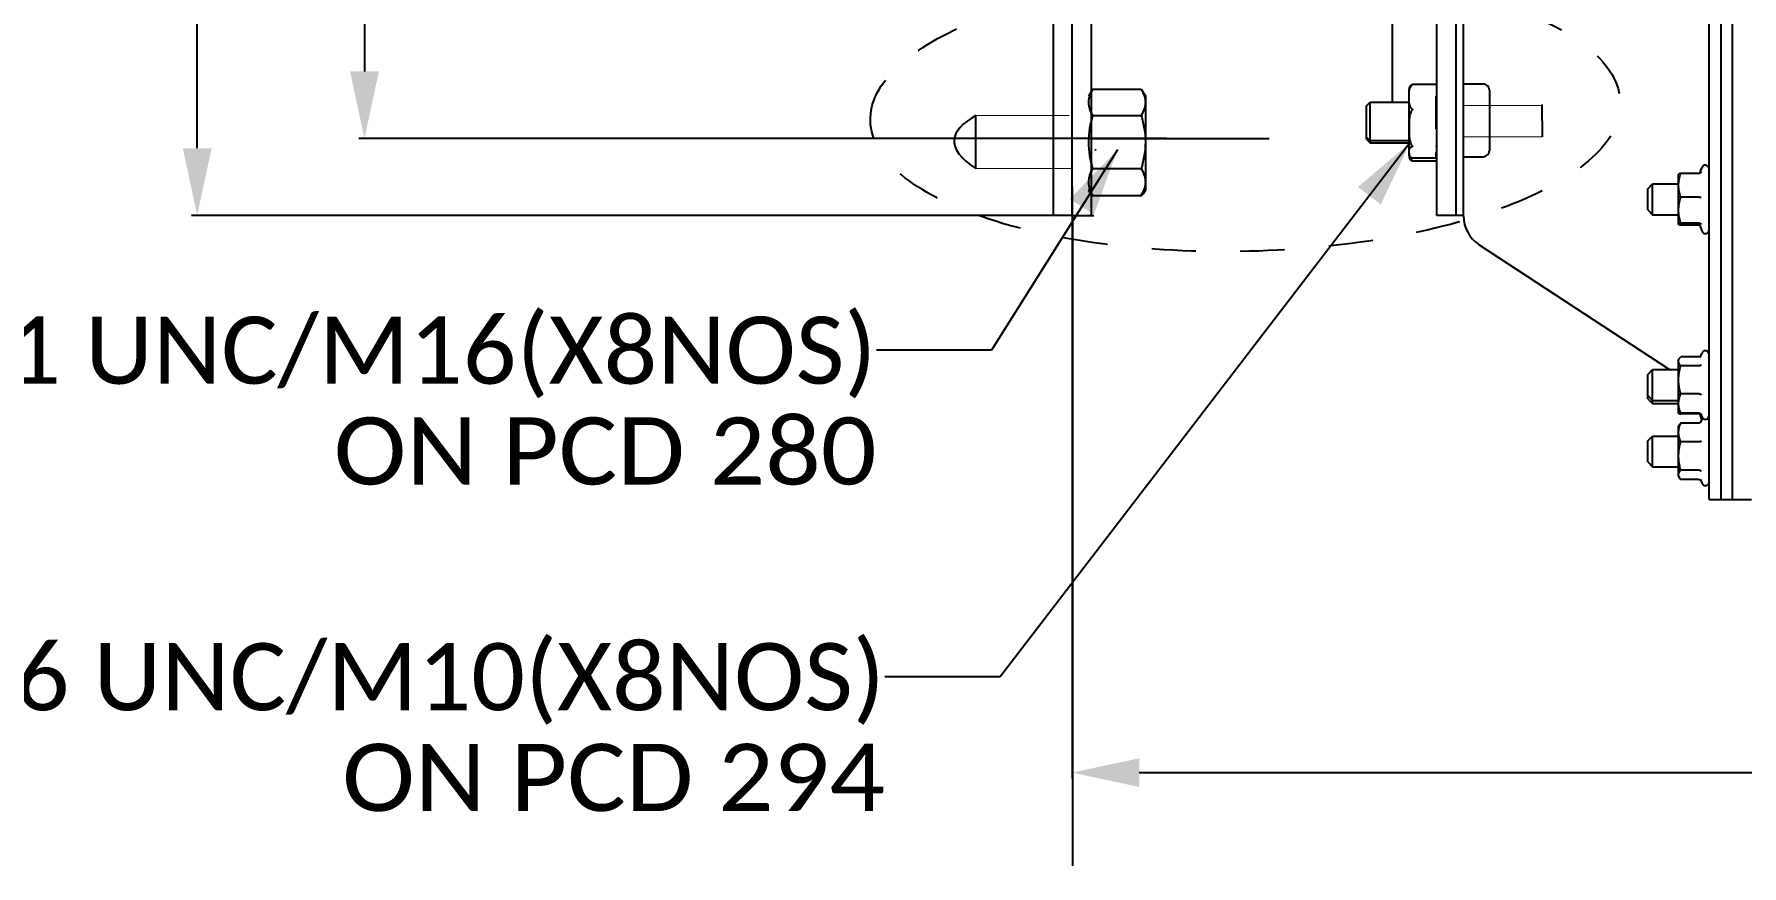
# Model space of a CAD drawing. Header units: millimetres. Extents: x 233 to 4124, y -943 to 2529.
# Drawn here: x 2786.3 to 3231.2, y 249.2 to 465.9 of the extents above; entities that cross this region are included whole.
import ezdxf
from ezdxf.enums import TextEntityAlignment as Align

# ---------------------------------------------------------------- set-up
doc = ezdxf.new("R2010")
doc.units = ezdxf.units.MM
doc.header["$LTSCALE"] = 115.5
doc.header["$PDMODE"] = 3
doc.header["$PDSIZE"] = 8
doc.linetypes.add('DASHED', pattern=[0.2, 0.1, -0.1])
doc.layers.get('0').update_dxf_attribs({"linetype": 'CONTINUOUS'})
doc.layers.get('Defpoints').update_dxf_attribs({"linetype": 'CONTINUOUS'})
doc.layers.add('00_BUW_DATUM', color=7, linetype='CONTINUOUS')
doc.styles.get("Standard").update_dxf_attribs({"font": 'calibri.ttf'})
doc.dimstyles.new('DIMSTYLE_1', dxfattribs={"dimtxt": 17.5, "dimasz": 17.5, "dimexe": 1.5, "dimexo": 1, "dimgap": 0.875, "dimtad": 1, "dimdec": 0, "dimdsep": 46, "dimtxsty": 'Standard', "dimblk": '_FILLED', "dimblk1": '_FILLED', "dimblk2": '_FILLED', "dimcen": 0.09, "dimazin": 2, "dimtp": 0.01, "dimtm": 0.01, "dimtfac": 1, "dimtdec": 0, "dimtofl": 0, "dimtmove": 0, "dimatfit": 3, "dimldrblk": '_FILLED', "dimfxl": 1, "dimtolj": 1, "dimarcsym": 0})
doc.dimstyles.new('DIMSTYLE_3', dxfattribs={"dimtxt": 17.5, "dimasz": 17.5, "dimexe": 1.5, "dimexo": 1, "dimgap": 0.875, "dimtad": 1, "dimdsep": 46, "dimtxsty": 'Standard', "dimblk": '_FILLED', "dimblk1": '_FILLED', "dimblk2": '_FILLED', "dimcen": 0.09, "dimazin": 2, "dimtp": 0.01, "dimtm": 0.01, "dimtfac": 1, "dimtofl": 0, "dimtmove": 0, "dimatfit": 3, "dimldrblk": '_FILLED', "dimfxl": 1, "dimtolj": 1, "dimarcsym": 0})
doc.dimstyles.get("Standard").update_dxf_attribs({"dimtxt": 17.5, "dimasz": 17.5, "dimexe": 1.5, "dimexo": 1, "dimtad": 1, "dimdsep": 46, "dimtxsty": 'Standard', "dimblk": '_FILLED', "dimblk1": '_FILLED', "dimblk2": '_FILLED', "dimcen": 0.09, "dimazin": 2, "dimtol": 1, "dimtp": 0.01, "dimtm": 0.01, "dimtfac": 1, "dimtofl": 0, "dimtmove": 0, "dimatfit": 3, "dimldrblk": '_FILLED', "dimfxl": 1, "dimtolj": 1, "dimarcsym": 0})

# ---------------------------------------------------------------- blocks, each defined once
blk = doc.blocks.new('_FILLED')
at = {"color": 0, "linetype": 'ByBlock'}
blk.add_solid([(0, 0), (-1, 0.214), (-1, -0.214)], dxfattribs=at)
blk = doc.blocks.new('*D183')
at = {"color": 0, "linetype": 'Continuous', "lineweight": -2}
for p, q in [((3056.71, 426.17), (3056.71, 271.97)), ((3469.21, 296.08), (3469.21, 271.97)), ((3074.21, 273.47), (3451.71, 273.47))]:
    blk.add_line(p, q, dxfattribs=at)
at = {"layer": 'Defpoints', "color": 0}
for p in [(3056.71, 427.17), (3469.21, 297.08), (3469.21, 273.47)]:
    blk.add_point(p, dxfattribs=at)
at = {"color": 0, "linetype": 'ByBlock', "lineweight": -2, "xscale": 17.5, "yscale": 17.5, "zscale": 17.5, "rotation": 180}
blk.add_blockref('_FILLED', (3056.71, 273.47), dxfattribs=at)
at = {"color": 0, "linetype": 'ByBlock', "lineweight": -2, "xscale": 17.5, "yscale": 17.5, "zscale": 17.5}
blk.add_blockref('_FILLED', (3469.21, 273.47), dxfattribs=at)
at = {"color": 0, "insert": (3262.33, 297.68), "char_height": 17.5, "attachment_point": 2, "line_spacing_factor": 0.9}
blk.add_mtext('\\A1;413', dxfattribs=at)
blk = doc.blocks.new('*D184')
at = {"color": 0, "linetype": 'Continuous', "lineweight": -2}
for p, q in [((3051.71, 738.68), (2827.26, 738.68)), ((2828.76, 436.18), (2828.76, 721.18)), ((3051.71, 418.68), (2827.26, 418.68))]:
    blk.add_line(p, q, dxfattribs=at)
at = {"layer": 'Defpoints', "color": 0}
for p in [(2828.76, 738.68), (3052.71, 738.68), (3052.71, 418.68)]:
    blk.add_point(p, dxfattribs=at)
at = {"color": 0, "linetype": 'ByBlock', "lineweight": -2, "xscale": 17.5, "yscale": 17.5, "zscale": 17.5}
for p, rotation in [((2828.76, 738.68), 90), ((2828.76, 418.68), 270)]:
    blk.add_blockref('_FILLED', p, dxfattribs=dict(at, rotation=rotation))
at = {"color": 0, "insert": (2804.55, 590.35), "char_height": 17.5, "attachment_point": 2, "rotation": 90, "line_spacing_factor": 0.9}
blk.add_mtext('\\A1;%%c320', dxfattribs=at)
blk = doc.blocks.new('*D192')
at = {"color": 0, "linetype": 'Continuous', "lineweight": -2}
for p, q in [((3031.71, 718.68), (2870.84, 718.68)), ((2872.34, 701.18), (2872.34, 456.18)), ((3081.32, 438.68), (2870.84, 438.68))]:
    blk.add_line(p, q, dxfattribs=at)
at = {"layer": 'Defpoints', "color": 0}
for p in [(3032.71, 718.68), (2872.34, 438.68), (3082.32, 438.68)]:
    blk.add_point(p, dxfattribs=at)
at = {"color": 0, "linetype": 'ByBlock', "lineweight": -2, "xscale": 17.5, "yscale": 17.5, "zscale": 17.5}
for p, rotation in [((2872.34, 718.68), 90), ((2872.34, 438.68), 270)]:
    blk.add_blockref('_FILLED', p, dxfattribs=dict(at, rotation=rotation))
at = {"color": 0, "insert": (2848.13, 590.7), "char_height": 17.5, "attachment_point": 2, "rotation": 90, "line_spacing_factor": 0.9}
blk.add_mtext('\\A1;%%c280', dxfattribs=at)

msp = doc.modelspace()

# ---------------------------------------------------------------- linework, layer by layer
at = {"linetype": 'Continuous'}
for p, q in [((3222.70762, 344.68208), (3222.70762, 812.68208)), ((3225.70762, 812.68208), (3225.70762, 344.68208)), ((3228.70762, 812.68208), (3228.70762, 344.68208)), ((3056.70762, 418.68208), (3056.70762, 738.68208)), ((3061.70762, 738.68208), (3061.70762, 418.68208)), ((3151.70762, 418.68208), (3151.70762, 738.68208)), ((3156.70762, 738.68208), (3156.70762, 418.68208)), ((3158.70762, 418.53887), (3158.70762, 738.82529)), ((3140.17126, 448.15833), (3140.17126, 518.11591)), ((3051.90304, 418.67693), (3051.90304, 469.17693)), ((3144.50762, 434.17377), (3144.50762, 451.57329)), ((3151.62612, 452.73507), (3145.38913, 452.73507)), ((3151.50762, 449.70343), (3151.50762, 441.18416)), ((3151.50762, 449.70343), (3151.70762, 449.70343)), ((3151.50762, 449.40833), (3151.70762, 449.40833)), ((3158.70732, 452.93225), (3163.81968, 452.93225)), ((3165.42024, 451.33168), (3165.42024, 435.54895)), ((3133.40762, 447.23833), (3134.32762, 448.15833)), ((3133.40762, 438.50873), (3133.40762, 447.23833)), ((3134.32762, 437.58873), (3134.32762, 448.15833)), ((3134.32762, 448.15833), (3144.50762, 448.15833)), ((3179.13845, 447.55758), (3179.21638, 439.16339)), ((3031.65015, 430.85404), (3031.65015, 444.71027)), ((3151.70762, 441.18416), (3151.50762, 441.18416)), ((3133.40762, 439.07833), (3134.32762, 438.15833)), ((3133.40762, 438.50873), (3134.32762, 437.58873)), ((3134.32762, 438.15833), (3144.50762, 438.15833)), ((3134.32762, 437.58873), (3144.50762, 437.58873)), ((3144.51152, 434.89988), (3144.5113, 434.91388)), ((3144.51152, 434.89988), (3144.51142, 434.91388)), ((3144.516, 434.74365), (3144.51511, 434.76517)), ((3144.51727, 434.71683), (3144.51575, 434.76517)), ((3144.51727, 434.71683), (3144.516, 434.74365)), ((3151.50762, 433.5816), (3145.37598, 433.5816)), ((3151.6273, 432.83732), (3145.38794, 432.83732)), ((3151.50762, 435.18296), (3151.50762, 433.5816)), ((3151.50762, 435.18296), (3151.70762, 435.18296)), ((3158.70762, 433.93906), (3163.79696, 433.95355)), ((3214.70762, 429.35289), (3214.7188, 429.37225)), ((3214.70762, 416.3722), (3214.70762, 429.35289)), ((3220.10056, 429.62262), (3215.28818, 429.62262)), ((3220.19734, 429.63421), (3220.23488, 429.70169)), ((3220.23488, 429.70169), (3220.23528, 429.70278)), ((3220.235, 429.70284), (3220.74325, 431.09926)), ((3206.70762, 425.60289), (3207.95762, 426.85289)), ((3206.70762, 420.10289), (3206.70762, 425.60289)), ((3207.95762, 418.85289), (3207.95762, 426.85289)), ((3207.95762, 426.85289), (3214.70762, 426.85289)), ((3220.10056, 423.43097), (3215.28818, 423.43097)), ((3056.90304, 418.67693), (3051.90304, 418.67693)), ((3056.70762, 418.68208), (3061.70762, 418.68208)), ((3056.90304, 249.17693), (3056.90304, 418.67693)), ((3057.36495, 418.68208), (3062.36495, 418.68208)), ((3158.70762, 418.68208), (3151.70762, 418.68208)), ((3206.70762, 420.10289), (3207.95762, 418.85289)), ((3207.95762, 418.85289), (3214.70762, 418.85289)), ((3214.71896, 416.33352), (3214.70762, 416.3722)), ((3220.10056, 416.66124), (3215.28818, 416.66124)), ((3220.10056, 416.08316), (3215.28818, 416.08316)), ((3220.23488, 416.00409), (3220.23528, 416.00299)), ((3220.235, 416.00293), (3220.74325, 414.60652)), ((3162.76726, 411.01605), (3212.31912, 378.47453)), ((3220.3599, 381.66766), (3220.74325, 382.7209)), ((3206.70762, 377.22453), (3207.95762, 378.47453)), ((3207.95762, 369.61625), (3207.95762, 378.47453)), ((3207.95762, 378.47453), (3214.70762, 378.47453)), ((3214.70762, 380.97453), (3214.9026, 381.31225)), ((3214.70762, 367.11624), (3214.70762, 380.97453)), ((3220.10056, 381.81831), (3215.28818, 381.81831)), ((3220.10056, 379.48867), (3215.28818, 379.48867)), ((3220.36094, 381.66739), (3220.36068, 381.66665)), ((3206.70762, 370.86625), (3206.70762, 377.22453)), ((3206.70762, 371.72453), (3207.95762, 370.47453)), ((3206.70762, 370.86625), (3207.95762, 369.61625)), ((3207.95762, 370.47453), (3214.70762, 370.47453)), ((3207.95762, 369.61625), (3214.70762, 369.61625)), ((3220.10056, 372.14489), (3215.28818, 372.14489)), ((3214.70762, 367.97453), (3214.9026, 367.63681)), ((3214.70762, 367.11624), (3214.71306, 367.10682)), ((3220.10056, 367.13074), (3215.28818, 367.13074)), ((3220.10056, 366.92383), (3215.28818, 366.92383)), ((3220.23141, 366.77709), (3220.23097, 366.77826)), ((3220.23111, 366.77697), (3220.73207, 365.40058)), ((3220.47836, 366.95593), (3220.74325, 366.22816)), ((3220.50047, 364.76427), (3220.74325, 365.43129)), ((3220.57354, 366.83507), (3220.6215, 366.73319)), ((3220.62151, 364.96223), (3220.58215, 364.87523)), ((3206.70762, 359.93492), (3207.95762, 361.18492)), ((3207.95762, 361.18492), (3214.70762, 361.18492)), ((3207.95762, 353.18492), (3207.95762, 361.18492)), ((3214.70762, 363.68492), (3214.93394, 364.07692)), ((3214.70762, 350.68492), (3214.70762, 363.68492)), ((3220.10056, 364.56281), (3215.28818, 364.56281)), ((3206.70762, 354.43492), (3206.70762, 359.93492)), ((3220.10056, 359.68011), (3215.28818, 359.68011)), ((3206.70762, 354.43492), (3207.95762, 353.18492)), ((3207.95762, 353.18492), (3214.70762, 353.18492)), ((3220.10056, 352.30222), (3215.28818, 352.30222)), ((3214.70762, 350.68492), (3214.93394, 350.29291)), ((3220.10056, 349.80703), (3215.28818, 349.80703)), ((3220.3811, 349.93354), (3220.74325, 348.93854)), ((3220.38172, 349.93409), (3220.38188, 349.93363)), ((3222.70762, 344.68208), (3233.70762, 344.68208))]:
    msp.add_line(p, q, dxfattribs=at)
for p, q in [((3061.70762, 578.68208), (3061.70762, 438.68208)), ((3061.70762, 438.68208), (3108.07513, 438.68208))]:
    msp.add_line(p, q)
at = {"linetype": 'Continuous', "const_width": 0.25}
for points in [[(3158.72024, 447.32784), (3179.10728, 447.32784)], [(3055.99282, 444.71027), (3031.65015, 444.71027)], [(3179.21638, 439.16339), (3158.72024, 439.1443)], [(3056.65015, 430.85404), (3031.65015, 430.85404)]]:
    msp.add_lwpolyline(points, dxfattribs=at)
at = {"linetype": 'Continuous'}
for points in [[(3220.23488, 416.00409), (3220.18265, 416.09796), (3220.16547, 416.11619)], [(3220.23097, 366.77826), (3220.17506, 366.88326), (3220.14198, 366.91891)]]:
    msp.add_lwpolyline(points, dxfattribs=at)
for centre, radius, start, end in [((3145.98762, 451.57329), 1.48, 158.3719958, 180), ((3163.81968, 451.33168), 1.60056, 0, 90), ((3145.98762, 434.74338), 1.48, 180, 201.6280042), ((3145.98762, 434.17377), 1.48, 180, 227.2773952), ((3150.54623, 434.99319), 6.03542, 180.8858079, 182.1651991), ((3148.09924, 434.68461), 3.56829, 187.9281121, 188.7574745), ((3163.81968, 435.54895), 1.60057, 270, 0), ((3221.6949, 430.75289), 1.01272, 0, 160), ((3167.70762, 418.53887), 9, 180, 236.7064367), ((3221.6949, 414.95289), 1.01272, 200, 0), ((3221.6949, 382.37453), 1.01272, 0, 160), ((3227.77434, 371.23598), 13.20974, 197.5553853, 198.195683), ((3228.39031, 371.43887), 13.85826, 198.1973392, 199.0141016), ((3220.00643, 365.18697), 0.65463, 319.4563821, 331.5717871), ((3221.6949, 366.57453), 1.01272, 200, 0), ((3221.6949, 365.08492), 1.01272, 132.5568847, 160), ((3221.6949, 365.08492), 1.01272, 0, 47.7538847), ((3221.6949, 365.71624), 1.01272, 341.7117768, 0), ((3221.6949, 349.28492), 1.01272, 200, 0)]:
    msp.add_arc(centre, radius, start, end, dxfattribs=at)
at = {"linetype": 'DASHED'}
msp.add_ellipse((3101.85164, 445.65578), major_axis=(-97.69816, -2.41226), ratio=0.371976348, dxfattribs=at)
at = {"linetype": 'Continuous'}
for points, knots in [([(3144.7474, 447.14555), (3144.67543, 447.33447), (3144.58136, 447.72819), (3144.52646, 448.32636), (3144.51136, 448.92313), (3144.50942, 449.51927), (3144.51136, 450.11542), (3144.52645, 450.71219), (3144.58133, 451.31036), (3144.67543, 451.70408), (3144.74741, 451.893)], [0, 0, 0, 0, 0.126524012, 0.25124381, 0.375638321, 0.499999453, 0.624360561, 0.748755169, 0.873475086, 1, 1, 1, 1]), ([(3144.7474, 452.35398), (3144.73236, 452.33516), (3144.67863, 452.26202), (3144.63637, 452.1807), (3144.61182, 452.11879)], [0, 0, 0, 0, 0.265602791, 1, 1, 1, 1]), ([(3145.30766, 452.71965), (3145.18436, 452.67818), (3144.97674, 452.5819), (3144.80683, 452.42841), (3144.7474, 452.35398)], [0, 0, 0, 0, 0.577326363, 1, 1, 1, 1]), ([(3144.74741, 451.893), (3144.8017, 452.03551), (3144.94528, 452.32463), (3145.17079, 452.56307), (3145.30766, 452.65957)], [0, 0, 0, 0, 0.476621598, 1, 1, 1, 1]), ([(3145.30766, 452.71965), (3145.31422, 452.72186), (3145.33649, 452.7287), (3145.35953, 452.73512), (3145.376, 452.73508)], [0, 0, 0, 0, 0.29593356, 1, 1, 1, 1]), ([(3145.38913, 452.72899), (3145.38913, 452.72427), (3145.37894, 452.71347), (3145.36175, 452.69851), (3145.33614, 452.67975), (3145.31758, 452.66656), (3145.30766, 452.65957)], [0, 0, 0, 0, 0.13117881, 0.363905388, 0.662951741, 1, 1, 1, 1]), ([(3145.376, 452.73508), (3145.37783, 452.73507), (3145.38245, 452.73511), (3145.38913, 452.73217), (3145.38913, 452.72899)], [0, 0, 0, 0, 0.364852472, 1, 1, 1, 1]), ([(3151.62612, 452.72899), (3151.62612, 452.73232), (3151.63331, 452.73503), (3151.63806, 452.73507), (3151.63993, 452.73508)], [0, 0, 0, 0, 0.639821463, 1, 1, 1, 1]), ([(3144.74743, 444.96238), (3144.67413, 444.6782), (3144.58103, 444.09617), (3144.52658, 443.21714), (3144.51133, 442.3366), (3144.50931, 441.45611), (3144.51132, 440.57561), (3144.52658, 439.69507), (3144.58103, 438.81604), (3144.67413, 438.23401), (3144.74743, 437.94983)], [0, 0, 0, 0, 0.124994754, 0.249993611, 0.374996269, 0.499999988, 0.625003707, 0.75000636, 0.87500523, 1, 1, 1, 1]), ([(3145.30766, 446.37905), (3145.1708, 446.47555), (3144.94532, 446.71397), (3144.80169, 447.00304), (3144.7474, 447.14555)], [0, 0, 0, 0, 0.523370925, 1, 1, 1, 1]), ([(3145.30766, 446.09447), (3145.16066, 445.94138), (3144.934, 445.57164), (3144.80038, 445.16769), (3144.74743, 444.96238)], [0, 0, 0, 0, 0.50024721, 1, 1, 1, 1]), ([(3145.30766, 446.37905), (3145.32858, 446.36431), (3145.36908, 446.32931), (3145.39983, 446.24673), (3145.3666, 446.16139), (3145.32842, 446.11609), (3145.30766, 446.09447)], [0, 0, 0, 0, 0.228800651, 0.469628061, 0.732101084, 1, 1, 1, 1]), ([(3031.65015, 444.71027), (3028.06336, 442.685), (3024.06694, 438.24382), (3027.65374, 433.46572), (3031.65015, 430.85404)], [0, 0, 0, 0, 0.472991657, 1, 1, 1, 1]), ([(3144.5113, 434.91388), (3144.50964, 435.02376), (3144.50951, 435.24365), (3144.5175, 435.57483), (3144.56556, 435.91647), (3144.67141, 436.13236), (3144.74741, 436.22753)], [0, 0, 0, 0, 0.24259652, 0.485358067, 0.731158577, 1, 1, 1, 1]), ([(3144.74741, 436.22753), (3144.80683, 436.30195), (3144.97671, 436.45549), (3145.18435, 436.55175), (3145.30766, 436.59323)], [0, 0, 0, 0, 0.422647623, 1, 1, 1, 1]), ([(3144.74743, 437.94983), (3144.80038, 437.74452), (3144.934, 437.34057), (3145.16066, 436.97083), (3145.30766, 436.81774)], [0, 0, 0, 0, 0.499752856, 1, 1, 1, 1]), ([(3145.30766, 436.81774), (3145.32782, 436.79674), (3145.35631, 436.7645), (3145.38289, 436.7164), (3145.39182, 436.68037), (3145.38423, 436.64694), (3145.357, 436.61378), (3145.32761, 436.59994), (3145.30766, 436.59323)], [0, 0, 0, 0, 0.301341007, 0.441143164, 0.566367144, 0.676402139, 0.782107983, 1, 1, 1, 1]), ([(3151.70758, 436.59323), (3151.68777, 436.5999), (3151.65874, 436.61416), (3151.63167, 436.64707), (3151.62317, 436.68038), (3151.63308, 436.71632), (3151.65973, 436.76402), (3151.68749, 436.79681), (3151.70758, 436.81774)], [0, 0, 0, 0, 0.216897528, 0.322913628, 0.433624426, 0.558564849, 0.698879107, 1, 1, 1, 1]), ([(3144.61182, 434.19788), (3144.59511, 434.24001), (3144.5413, 434.40854), (3144.52388, 434.58595), (3144.51727, 434.71683)], [0, 0, 0, 0, 0.256968062, 1, 1, 1, 1]), ([(3144.57256, 434.14133), (3144.58059, 434.08924), (3144.61802, 433.87841), (3144.6801, 433.67073), (3144.74743, 433.52389)], [0, 0, 0, 0, 0.246006709, 1, 1, 1, 1]), ([(3144.7474, 433.96269), (3144.73236, 433.98151), (3144.67863, 434.05465), (3144.63637, 434.13597), (3144.61182, 434.19788)], [0, 0, 0, 0, 0.265602791, 1, 1, 1, 1]), ([(3145.30766, 433.59702), (3145.18436, 433.63849), (3144.97674, 433.73477), (3144.80683, 433.88826), (3144.7474, 433.96269)], [0, 0, 0, 0, 0.577326363, 1, 1, 1, 1]), ([(3144.74743, 433.52389), (3144.80267, 433.4034), (3144.95261, 433.15569), (3145.17515, 432.96464), (3145.30766, 432.887)], [0, 0, 0, 0, 0.463256417, 1, 1, 1, 1]), ([(3144.98352, 433.0865), (3145.00538, 433.0663), (3145.10437, 432.98134), (3145.21677, 432.91215), (3145.30766, 432.86896)], [0, 0, 0, 0, 0.228281267, 1, 1, 1, 1]), ([(3145.30766, 433.59702), (3145.31422, 433.59481), (3145.33649, 433.58797), (3145.35953, 433.58155), (3145.376, 433.58159)], [0, 0, 0, 0, 0.29593356, 1, 1, 1, 1]), ([(3145.30766, 432.887), (3145.31842, 432.8807), (3145.33861, 432.86925), (3145.36148, 432.85572), (3145.37771, 432.84707), (3145.38309, 432.84202), (3145.39, 432.83972), (3145.38841, 432.83732), (3145.38793, 432.83732)], [0, 0, 0, 0, 0.388955116, 0.718114846, 0.845415763, 0.93675416, 0.985106767, 1, 1, 1, 1]), ([(3145.38793, 432.83732), (3145.38426, 432.83735), (3145.37429, 432.84101), (3145.34732, 432.85044), (3145.32433, 432.86104), (3145.30766, 432.86896)], [0, 0, 0, 0, 0.12737304, 0.359497268, 1, 1, 1, 1]), ([(3151.62759, 432.83736), (3151.62706, 432.83736), (3151.62495, 432.83948), (3151.63272, 432.84211), (3151.63806, 432.84683), (3151.65446, 432.85559), (3151.67694, 432.8692), (3151.69688, 432.88073), (3151.70758, 432.887)], [0, 0, 0, 0, 0.016558867, 0.066454234, 0.161383833, 0.289176693, 0.613840125, 1, 1, 1, 1]), ([(3214.70762, 426.52679), (3214.70762, 427.05095), (3214.82038, 428.10668), (3215.11326, 429.12275), (3215.28818, 429.62262)], [0, 0, 0, 0, 0.497421355, 1, 1, 1, 1]), ([(3215.28818, 429.62262), (3215.21732, 429.60371), (3215.0888, 429.56704), (3214.9191, 429.50696), (3214.79658, 429.44813), (3214.73429, 429.39873), (3214.7189, 429.37225)], [0, 0, 0, 0, 0.349261713, 0.636881028, 0.85417784, 1, 1, 1, 1]), ([(3220.62151, 429.98912), (3220.59378, 429.9204), (3220.51001, 429.79008), (3220.38338, 429.69983), (3220.31308, 429.66865)], [0, 0, 0, 0, 0.490746011, 1, 1, 1, 1]), ([(3215.28818, 423.43097), (3215.11326, 423.93083), (3214.82057, 424.94694), (3214.70762, 426.00264), (3214.70762, 426.52679)], [0, 0, 0, 0, 0.502576719, 1, 1, 1, 1]), ([(3214.70762, 420.0461), (3214.70762, 420.61872), (3214.8202, 421.76879), (3215.11271, 422.88272), (3215.28818, 423.43097)], [0, 0, 0, 0, 0.498683924, 1, 1, 1, 1]), ([(3220.10034, 423.43098), (3220.20782, 423.43094), (3220.3551, 423.43371), (3220.52871, 423.44795), (3220.59499, 423.45666), (3220.62151, 423.46226)], [0, 0, 0, 0, 0.616983322, 0.844424302, 1, 1, 1, 1]), ([(3215.28818, 416.66124), (3215.11271, 417.20949), (3214.82007, 418.32339), (3214.70762, 419.47348), (3214.70762, 420.0461)], [0, 0, 0, 0, 0.501316851, 1, 1, 1, 1]), ([(3214.70762, 416.3722), (3214.70762, 416.40005), (3214.74073, 416.44448), (3214.80039, 416.48557), (3214.89993, 416.53815), (3215.06415, 416.59818), (3215.20759, 416.63974), (3215.28818, 416.66124)], [0, 0, 0, 0, 0.124920642, 0.216517706, 0.330856477, 0.625998839, 1, 1, 1, 1]), ([(3215.28818, 416.08316), (3215.21732, 416.10206), (3215.0888, 416.13874), (3214.9191, 416.19882), (3214.79658, 416.25765), (3214.73429, 416.30705), (3214.7189, 416.33352)], [0, 0, 0, 0, 0.349261713, 0.636881028, 0.85417784, 1, 1, 1, 1]), ([(3220.10056, 416.66124), (3220.21308, 416.66131), (3220.43179, 416.59194), (3220.58014, 416.41979), (3220.6215, 416.32605)], [0, 0, 0, 0, 0.523395005, 1, 1, 1, 1]), ([(3214.70762, 380.65349), (3214.70762, 380.765), (3214.74516, 380.997), (3214.84309, 381.20869), (3214.9028, 381.31223)], [0, 0, 0, 0, 0.482630262, 1, 1, 1, 1]), ([(3215.28818, 379.48867), (3215.20343, 379.5798), (3215.0481, 379.762), (3214.85983, 380.0517), (3214.73711, 380.34874), (3214.70762, 380.55414), (3214.70762, 380.65349)], [0, 0, 0, 0, 0.280610356, 0.538705017, 0.775979973, 1, 1, 1, 1]), ([(3214.70762, 375.81678), (3214.70762, 376.43757), (3214.81906, 377.68176), (3215.11227, 378.89244), (3215.28818, 379.48867)], [0, 0, 0, 0, 0.499660508, 1, 1, 1, 1]), ([(3214.9028, 381.31223), (3214.92789, 381.35573), (3215.04115, 381.53551), (3215.17779, 381.69962), (3215.28818, 381.81831)], [0, 0, 0, 0, 0.236529477, 1, 1, 1, 1]), ([(3220.48075, 381.99048), (3220.43165, 381.93937), (3220.31484, 381.85266), (3220.17151, 381.81827), (3220.10034, 381.81831)], [0, 0, 0, 0, 0.498960688, 1, 1, 1, 1]), ([(3220.62151, 379.76012), (3220.57767, 379.67966), (3220.41636, 379.53792), (3220.21118, 379.4886), (3220.10034, 379.48865)], [0, 0, 0, 0, 0.452568548, 1, 1, 1, 1]), ([(3215.28818, 372.14489), (3215.11227, 372.74111), (3214.81926, 373.95182), (3214.70762, 375.19599), (3214.70762, 375.81678)], [0, 0, 0, 0, 0.500339175, 1, 1, 1, 1]), ([(3214.70762, 369.63782), (3214.70762, 370.06339), (3214.8233, 370.9279), (3215.11492, 371.74393), (3215.28818, 372.14489)], [0, 0, 0, 0, 0.493502479, 1, 1, 1, 1]), ([(3215.28818, 367.13074), (3215.11492, 367.5317), (3214.82318, 368.3477), (3214.70762, 369.21224), (3214.70762, 369.63782)], [0, 0, 0, 0, 0.506500801, 1, 1, 1, 1]), ([(3220.10034, 372.1449), (3220.20854, 372.14488), (3220.35978, 372.12904), (3220.53264, 372.07445), (3220.59774, 372.03904), (3220.62151, 372.01876)], [0, 0, 0, 0, 0.597502191, 0.827481537, 1, 1, 1, 1]), ([(3214.71315, 367.10682), (3214.71851, 367.09765), (3214.73758, 367.07971), (3214.79716, 367.04578), (3214.90964, 367.00735), (3215.08214, 366.96395), (3215.21462, 366.93754), (3215.28818, 366.92383)], [0, 0, 0, 0, 0.052216215, 0.124994303, 0.336770358, 0.632286803, 1, 1, 1, 1]), ([(3214.9028, 367.63682), (3214.92789, 367.59332), (3215.04115, 367.41354), (3215.17779, 367.24944), (3215.28818, 367.13074)], [0, 0, 0, 0, 0.236529477, 1, 1, 1, 1]), ([(3220.10056, 367.13074), (3220.17174, 367.13078), (3220.31505, 367.09612), (3220.4318, 367.00937), (3220.48091, 366.95826)], [0, 0, 0, 0, 0.501056369, 1, 1, 1, 1]), ([(3220.25595, 366.89975), (3220.33896, 366.87376), (3220.49074, 366.78321), (3220.59013, 366.6384), (3220.62151, 366.56152)], [0, 0, 0, 0, 0.511630671, 1, 1, 1, 1]), ([(3214.70762, 362.12146), (3214.70762, 362.53605), (3214.82313, 363.37947), (3215.11516, 364.1729), (3215.28818, 364.56281)], [0, 0, 0, 0, 0.492880169, 1, 1, 1, 1]), ([(3215.28818, 359.68011), (3215.11516, 360.07001), (3214.82332, 360.86349), (3214.70762, 361.70687), (3214.70762, 362.12146)], [0, 0, 0, 0, 0.507114681, 1, 1, 1, 1]), ([(3215.28818, 364.56281), (3215.25387, 364.5233), (3215.12518, 364.36958), (3215.00836, 364.20528), (3214.93436, 364.07689)], [0, 0, 0, 0, 0.260967881, 1, 1, 1, 1]), ([(3220.50388, 364.76144), (3220.45402, 364.70329), (3220.3321, 364.60344), (3220.17717, 364.56277), (3220.10034, 364.5628)], [0, 0, 0, 0, 0.499258797, 1, 1, 1, 1]), ([(3214.70762, 355.99116), (3214.70762, 356.61482), (3214.81903, 357.86461), (3215.11225, 359.08103), (3215.28818, 359.68011)], [0, 0, 0, 0, 0.499711905, 1, 1, 1, 1]), ([(3215.28818, 352.30222), (3215.11225, 352.90129), (3214.81923, 354.11775), (3214.70762, 355.36751), (3214.70762, 355.99116)], [0, 0, 0, 0, 0.500287815, 1, 1, 1, 1]), ([(3220.62151, 359.81519), (3220.598, 359.79372), (3220.5332, 359.75574), (3220.36047, 359.69722), (3220.20864, 359.68007), (3220.10034, 359.68009)], [0, 0, 0, 0, 0.174857975, 0.40525682, 1, 1, 1, 1]), ([(3214.70762, 351.05462), (3214.70762, 351.16091), (3214.73697, 351.3797), (3214.85923, 351.69756), (3215.04726, 352.00816), (3215.20314, 352.20429), (3215.28818, 352.30222)], [0, 0, 0, 0, 0.227108074, 0.46582283, 0.722880264, 1, 1, 1, 1]), ([(3220.10034, 352.30224), (3220.211, 352.30224), (3220.41465, 352.25494), (3220.57733, 352.11686), (3220.62151, 352.03788)], [0, 0, 0, 0, 0.550146196, 1, 1, 1, 1]), ([(3214.9343, 350.29294), (3214.86528, 350.41266), (3214.75173, 350.65729), (3214.70762, 350.92558), (3214.70762, 351.05462)], [0, 0, 0, 0, 0.517126212, 1, 1, 1, 1]), ([(3215.28818, 349.80703), (3215.25387, 349.84654), (3215.12517, 350.00025), (3215.00832, 350.16455), (3214.9343, 350.29294)], [0, 0, 0, 0, 0.2609622, 1, 1, 1, 1]), ([(3220.10056, 349.80703), (3220.17733, 349.80705), (3220.33215, 349.76647), (3220.454, 349.6667), (3220.50381, 349.60857)], [0, 0, 0, 0, 0.500707042, 1, 1, 1, 1])]:
    msp.add_open_spline(points, degree=3, knots=knots, dxfattribs=at)
for points in [[(3144.5374, 434.44903), (3144.5443, 434.36328), (3144.55319, 434.27764), (3144.56506, 434.19243)], [(3220.31308, 429.66865), (3220.24676, 429.63923), (3220.17289, 429.62256), (3220.10034, 429.62261)], [(3220.10034, 416.08316), (3220.13299, 416.08318), (3220.16578, 416.07991), (3220.19783, 416.07368)], [(3220.10034, 366.92385), (3220.15283, 366.92386), (3220.20586, 366.91544), (3220.25595, 366.89975)], [(3220.48091, 366.95826), (3220.51652, 366.92121), (3220.54773, 366.87945), (3220.5735, 366.83498)]]:
    msp.add_open_spline(points, degree=3, dxfattribs=at)
at = {"layer": '00_BUW_DATUM', "linetype": 'Continuous'}
for p, q in [((3062.06462, 451.57763), (3060.99282, 449.7214)), ((3062.06462, 451.57763), (3074.72103, 451.57763)), ((3074.72103, 451.57763), (3075.79282, 449.7214)), ((3075.79282, 449.7214), (3075.79282, 425.17892)), ((3062.06462, 444.71027), (3074.72103, 444.71027)), ((3062.72079, 435.84941), (3062.74389, 435.79149)), ((3062.72471, 435.8502), (3062.77942, 435.70343)), ((3062.74389, 435.79149), (3062.77942, 435.70343)), ((3062.75623, 435.79631), (3062.77942, 435.75562)), ((3062.75792, 435.79655), (3062.77942, 435.75562)), ((3062.06462, 430.85404), (3074.72103, 430.85404)), ((3060.99282, 425.7214), (3062.04141, 423.9052)), ((3060.99282, 425.17892), (3061.2276, 424.77227)), ((3062.06462, 423.86517), (3074.72103, 423.86517)), ((3062.06462, 423.81298), (3074.72103, 423.81298)), ((3074.77574, 423.95975), (3074.72103, 423.81298)), ((3074.74253, 423.9061), (3074.72103, 423.86517)), ((3074.74421, 423.90586), (3074.72103, 423.86517)), ((3074.73946, 423.85853), (3074.72103, 423.81298)), ((3074.77966, 423.95896), (3074.73946, 423.85853)), ((3074.74424, 423.9052), (3075.79282, 425.7214)), ((3075.55805, 424.77227), (3075.79282, 425.17892))]:
    msp.add_line(p, q, dxfattribs=at)
for centre, radius, start, end in [((3067.29739, 440.84172), 6.84208, 227.9769524, 228.3615585), ((3067.44782, 441.01084), 7.06842, 228.3611442, 228.665115), ((3070.05263, 429.12039), 7.06842, 311.334885, 311.6388558), ((3070.20305, 428.95127), 6.84208, 311.6384415, 312.0230476)]:
    msp.add_arc(centre, radius, start, end, dxfattribs=at)
for points, knots in [([(3062.04141, 451.5376), (3061.73383, 451.00487), (3061.33543, 450.17778), (3061.04281, 449.01392), (3060.99282, 448.43169), (3060.99282, 448.14395)], [0, 0, 0, 0, 0.514227646, 0.759464065, 1, 1, 1, 1]), ([(3074.74424, 451.5376), (3075.05182, 451.00487), (3075.45022, 450.17778), (3075.74284, 449.01392), (3075.79282, 448.43169), (3075.79282, 448.14395)], [0, 0, 0, 0, 0.514227646, 0.759464065, 1, 1, 1, 1]), ([(3060.99282, 448.14395), (3060.99282, 447.85271), (3061.04407, 447.26325), (3061.34378, 446.08519), (3061.75089, 445.2489), (3062.06462, 444.71027)], [0, 0, 0, 0, 0.240367425, 0.485536153, 1, 1, 1, 1]), ([(3075.79282, 448.14395), (3075.79282, 447.85271), (3075.74158, 447.26325), (3075.44187, 446.08519), (3075.03476, 445.2489), (3074.72103, 444.71027)], [0, 0, 0, 0, 0.240367425, 0.485536153, 1, 1, 1, 1]), ([(3062.06462, 444.71027), (3061.73967, 443.5846), (3061.19743, 441.29936), (3060.99282, 438.95329), (3060.99282, 437.78215)], [0, 0, 0, 0, 0.500104482, 1, 1, 1, 1]), ([(3074.72103, 444.71027), (3075.04598, 443.5846), (3075.58822, 441.29936), (3075.79282, 438.95329), (3075.79282, 437.78215)], [0, 0, 0, 0, 0.500104482, 1, 1, 1, 1]), ([(3060.99282, 437.78215), (3060.99282, 436.61101), (3061.19743, 434.26494), (3061.73967, 431.9797), (3062.06462, 430.85404)], [0, 0, 0, 0, 0.499895532, 1, 1, 1, 1]), ([(3075.79282, 437.78215), (3075.79282, 436.61101), (3075.58822, 434.26494), (3075.04598, 431.9797), (3074.72103, 430.85404)], [0, 0, 0, 0, 0.499895532, 1, 1, 1, 1]), ([(3062.06462, 430.85404), (3061.75046, 430.30513), (3061.34333, 429.45334), (3061.04401, 428.25547), (3060.99282, 427.65596), (3060.99282, 427.3596)], [0, 0, 0, 0, 0.513849028, 0.759221037, 1, 1, 1, 1]), ([(3060.99282, 427.3596), (3060.99282, 427.0668), (3061.04276, 426.47462), (3061.335, 425.29116), (3061.73344, 424.44875), (3062.04144, 423.90586)], [0, 0, 0, 0, 0.240940645, 0.486377773, 1, 1, 1, 1]), ([(3074.72103, 430.85404), (3075.03519, 430.30513), (3075.44232, 429.45334), (3075.74164, 428.25547), (3075.79282, 427.65596), (3075.79282, 427.3596)], [0, 0, 0, 0, 0.513849028, 0.759221037, 1, 1, 1, 1]), ([(3075.79282, 427.3596), (3075.79282, 427.0668), (3075.74289, 426.47462), (3075.45065, 425.29116), (3075.05221, 424.44875), (3074.74421, 423.90586)], [0, 0, 0, 0, 0.240940645, 0.486377773, 1, 1, 1, 1]), ([(3062.00231, 423.86846), (3061.84585, 424.00945), (3061.56198, 424.28948), (3061.32129, 424.61002), (3061.2276, 424.77227)], [0, 0, 0, 0, 0.529233617, 1, 1, 1, 1]), ([(3074.78334, 423.86846), (3074.9398, 424.00945), (3075.22367, 424.28948), (3075.46436, 424.61002), (3075.55805, 424.77227)], [0, 0, 0, 0, 0.529233617, 1, 1, 1, 1])]:
    msp.add_open_spline(points, degree=3, knots=knots, dxfattribs=at)

# ---------------------------------------------------------------- texts
at = {"linetype": 'Continuous'}
for s, width, p, p2 in [('5/8"-11 UNC/M16(X8NOS)', 1.000854, (2707.16167, 374.7883), (3005.75116, 374.7883)), ('ON PCD 280', 1.037345, (2864.3212, 348.5383), (3005.75116, 348.5383)), ('3/8"-16 UNC/M10(X8NOS)', 1.000854, (2709.36929, 289.71463), (3007.95878, 289.71463)), ('ON PCD 294', 1.037345, (2866.52882, 263.46463), (3007.95878, 263.46463))]:
    msp.add_text(s, height=17.5, dxfattribs=dict(at, width=width)).set_placement(p, p2, align=Align.FIT)

# ---------------------------------------------------------------- dimensions: what is measured, and where the dimension line sits
dim = msp.add_linear_dim(base=(2828.76332, 738.68208), p1=(3052.70762, 418.68208), p2=(3052.70762, 738.68208), angle=90, text='%%c<>', dimstyle='DIMSTYLE_3', dxfattribs=at)
dim.commit()
dim.dimension.update_dxf_attribs({"geometry": '*D184', "text_midpoint": (2828.76332, 590.34875), "dimtype": 160})
dim = msp.add_linear_dim(base=(2872.341, 438.68208), p1=(3032.70762, 718.68208), p2=(3082.32443, 438.68208), angle=270, text='%%c280', dimstyle='DIMSTYLE_3', override={"dimtxsty": 'Standard'}, dxfattribs=at)
dim.commit()
dim.dimension.update_dxf_attribs({"geometry": '*D192', "text_midpoint": (2872.341, 590.70141), "dimtype": 160})
dim = msp.add_linear_dim(base=(3469.2076222032, 273.4720402999), p1=(3056.7076222032, 427.1732411796), p2=(3469.2076222032, 297.0843308652), dimstyle='DIMSTYLE_1', dxfattribs=at)
dim.commit()
dim.dimension.update_dxf_attribs({"geometry": '*D183', "text_midpoint": (3262.3289727039, 273.4720402999), "dimtype": 160})

# ---------------------------------------------------------------- leaders
for points in [[(3144.82655, 437.68046), (3037.95878, 298.46463), (3007.95878, 298.46463)], [(3068.54027, 435.75562), (3035.75116, 383.5383), (3005.75116, 383.5383)]]:
    msp.add_leader(points, dimstyle='Standard', override={"dimtad": 0}, dxfattribs=at)

doc.saveas('drawing.dxf')
